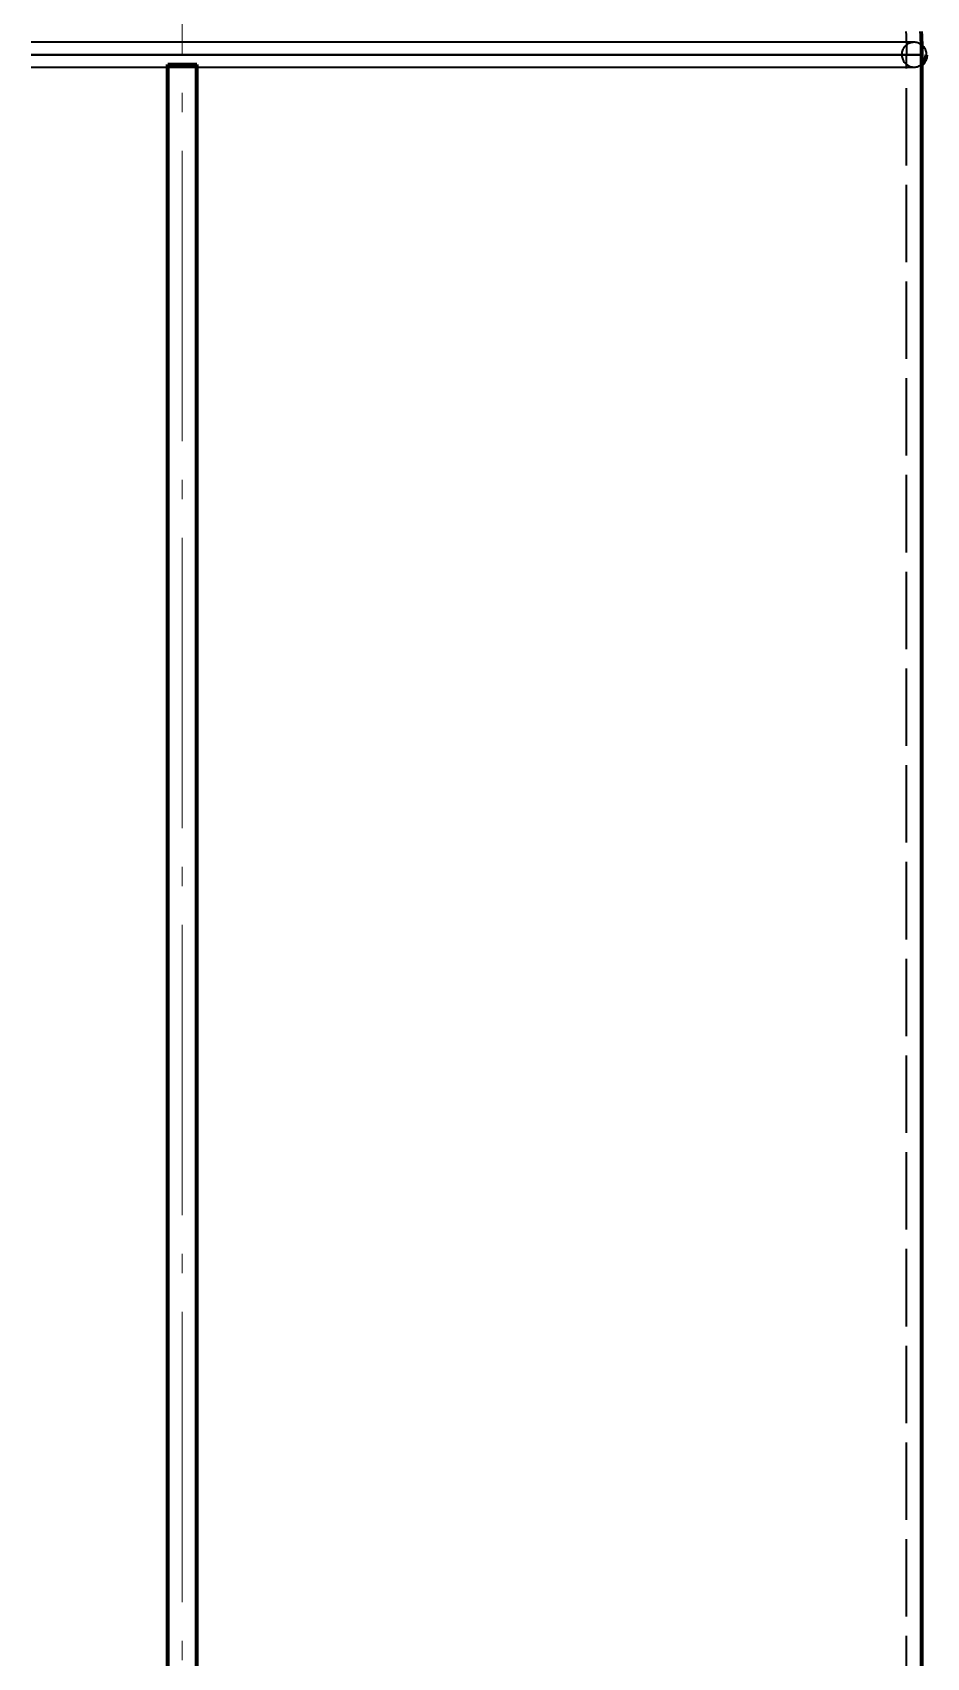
# Model space of a CAD drawing. Header units: millimetres. Extents: x 0 to 594, y 0 to 420.
# Drawn here: x 109.4 to 155.6, y 225.5 to 309.5 of the extents above; entities that cross this region are included whole.
import ezdxf

# ---------------------------------------------------------------- set-up
doc = ezdxf.new("R2010")
doc.units = ezdxf.units.MM
doc.linetypes.add('IRAM-E-TRAZOS', pattern=[5, 4, -1])
doc.linetypes.add('IRAM-F-TRAZO-PUNTO', pattern=[20, 15, -2, 1, -2])
for name, color, linetype, lineweight in [('01-VISIBLE', 7, 'CONTINUOUS', 70), ('02-OCULTA', 4, 'IRAM-E-TRAZOS', 35), ('03-EJE', 1, 'IRAM-F-TRAZO-PUNTO', 18)]:
    doc.layers.add(name, color=color, linetype=linetype, lineweight=lineweight)

msp = doc.modelspace()

# ---------------------------------------------------------------- linework, layer by layer
at = {"layer": '01-VISIBLE'}
for p, q in [((155.375, 147.625), (155.375, 308.348)), ((116.375, 307.848), (117.875, 307.848)), ((116.375, 148.125), (116.375, 307.848)), ((117.875, 148.125), (117.875, 307.848))]:
    msp.add_line(p, q, dxfattribs=at)
msp.add_lwpolyline([(155.375, 308.348), (155.374, 308.548), (155.371, 308.748), (155.366, 308.948), (155.359, 309.148), (155.349, 309.347), (155.338, 309.547)], dxfattribs=at)
msp.add_arc((154.975, 308.348), 0.64, -51.31781, 0, dxfattribs=at)
at = {"layer": '02-OCULTA'}
for p, q in [((154.575, 147.625), (154.575, 308.348)), ((116.375, 159.669), (116.375, 307.708)), ((117.875, 159.669), (117.875, 307.708))]:
    msp.add_line(p, q, dxfattribs=at)
for points in [[(154.553, 309.552), (154.561, 309.352), (154.567, 309.151), (154.571, 308.95), (154.573, 308.749), (154.575, 308.548), (154.575, 308.348)], [(154.975, 308.988), (154.775, 308.988), (154.575, 308.988), (154.374, 308.988), (154.174, 308.988), (153.974, 308.988), (153.774, 308.988), (153.573, 308.988), (153.373, 308.988), (153.173, 308.988), (152.972, 308.988), (152.772, 308.988), (152.572, 308.988), (152.372, 308.988), (152.171, 308.988), (151.971, 308.988), (151.771, 308.988), (151.571, 308.988), (151.37, 308.988), (151.17, 308.988), (150.97, 308.988), (150.769, 308.988), (150.569, 308.988), (150.369, 308.988), (150.169, 308.988), (149.968, 308.988), (149.768, 308.988), (149.568, 308.988), (149.368, 308.988), (149.167, 308.988), (148.967, 308.988), (148.767, 308.988), (148.567, 308.988), (148.366, 308.988), (148.166, 308.988), (147.966, 308.988), (147.765, 308.988), (147.565, 308.988), (147.365, 308.988), (147.165, 308.988), (146.964, 308.988), (146.764, 308.988), (146.564, 308.988), (146.364, 308.988), (146.163, 308.988), (145.963, 308.988), (145.763, 308.988), (145.563, 308.988), (145.362, 308.988), (145.162, 308.988), (144.962, 308.988), (144.762, 308.988), (144.561, 308.988), (144.361, 308.988), (144.161, 308.988), (143.96, 308.988), (143.76, 308.988), (143.56, 308.988), (143.36, 308.988), (143.159, 308.988), (142.959, 308.988), (142.759, 308.988), (142.559, 308.988), (142.358, 308.988), (142.158, 308.988), (141.958, 308.988), (141.758, 308.988), (141.557, 308.988), (141.357, 308.988), (141.157, 308.988), (140.956, 308.988), (140.756, 308.988), (140.556, 308.988), (140.356, 308.988), (140.155, 308.988), (139.955, 308.988), (139.755, 308.988), (139.555, 308.988), (139.354, 308.988), (139.154, 308.988), (138.954, 308.988), (138.754, 308.988), (138.553, 308.988), (138.353, 308.988), (138.153, 308.988), (137.953, 308.988), (137.752, 308.988), (137.552, 308.988), (137.352, 308.988), (137.151, 308.988), (136.951, 308.988), (136.751, 308.988), (136.551, 308.988), (136.35, 308.988), (136.15, 308.988), (135.95, 308.988), (135.75, 308.988), (135.549, 308.988), (135.349, 308.988), (135.149, 308.988), (134.949, 308.988), (134.748, 308.988), (134.548, 308.988), (134.348, 308.988), (134.147, 308.988), (133.947, 308.988), (133.747, 308.988), (133.547, 308.988), (133.346, 308.988), (133.146, 308.988), (132.946, 308.988), (132.746, 308.988), (132.545, 308.988), (132.345, 308.988), (132.145, 308.988), (131.945, 308.988), (131.744, 308.988), (131.544, 308.988), (131.344, 308.988), (131.144, 308.988), (130.943, 308.988), (130.743, 308.988), (130.543, 308.988), (130.342, 308.988), (130.142, 308.988), (129.942, 308.988), (129.742, 308.988), (129.541, 308.988), (129.341, 308.988), (129.141, 308.988), (128.941, 308.988), (128.74, 308.988), (128.54, 308.988), (128.34, 308.988), (128.14, 308.988), (127.939, 308.988), (127.739, 308.988), (127.539, 308.988), (127.338, 308.988), (127.138, 308.988), (126.938, 308.988), (126.738, 308.988), (126.537, 308.988), (126.337, 308.988), (126.137, 308.988), (125.937, 308.988), (125.736, 308.988), (125.536, 308.988), (125.336, 308.988), (125.136, 308.988), (124.935, 308.988), (124.735, 308.988), (124.535, 308.988), (124.335, 308.988), (124.134, 308.988), (123.934, 308.988), (123.734, 308.988), (123.533, 308.988), (123.333, 308.988), (123.133, 308.988), (122.933, 308.988), (122.732, 308.988), (122.532, 308.988), (122.332, 308.988), (122.132, 308.988), (121.931, 308.988), (121.731, 308.988), (121.531, 308.988), (121.331, 308.988), (121.13, 308.988), (120.93, 308.988), (120.73, 308.988), (120.529, 308.988), (120.329, 308.988), (120.129, 308.988), (119.929, 308.988), (119.728, 308.988), (119.528, 308.988), (119.328, 308.988), (119.128, 308.988), (118.927, 308.988), (118.727, 308.988), (118.527, 308.988), (118.327, 308.988), (118.126, 308.988), (117.926, 308.988), (117.726, 308.988), (117.526, 308.988), (117.325, 308.988), (117.125, 308.988), (116.925, 308.988), (116.724, 308.988), (116.524, 308.988), (116.324, 308.988), (116.124, 308.988), (115.923, 308.988), (115.723, 308.988), (115.523, 308.988), (115.323, 308.988), (115.122, 308.988), (114.922, 308.988), (114.722, 308.988), (114.522, 308.988), (114.321, 308.988), (114.121, 308.988), (113.921, 308.988), (113.721, 308.988), (113.52, 308.988), (113.32, 308.988), (113.12, 308.988), (112.919, 308.988), (112.719, 308.988), (112.519, 308.988), (112.319, 308.988), (112.118, 308.988), (111.918, 308.988), (111.718, 308.988), (111.518, 308.988), (111.317, 308.988), (111.117, 308.988), (110.917, 308.988), (110.717, 308.988), (110.516, 308.988), (110.316, 308.988), (110.116, 308.988), (109.915, 308.988), (109.715, 308.988), (109.515, 308.988), (109.315, 308.988)], [(154.975, 308.988), (154.775, 308.988), (154.575, 308.988), (154.374, 308.988), (154.174, 308.988), (153.974, 308.988), (153.774, 308.988), (153.573, 308.988), (153.373, 308.988), (153.173, 308.988), (152.972, 308.988), (152.772, 308.988), (152.572, 308.988), (152.372, 308.988), (152.171, 308.988), (151.971, 308.988), (151.771, 308.988), (151.571, 308.988), (151.37, 308.988), (151.17, 308.988), (150.97, 308.988), (150.769, 308.988), (150.569, 308.988), (150.369, 308.988), (150.169, 308.988), (149.968, 308.988), (149.768, 308.988), (149.568, 308.988), (149.368, 308.988), (149.167, 308.988), (148.967, 308.988), (148.767, 308.988), (148.567, 308.988), (148.366, 308.988), (148.166, 308.988), (147.966, 308.988), (147.765, 308.988), (147.565, 308.988), (147.365, 308.988), (147.165, 308.988), (146.964, 308.988), (146.764, 308.988), (146.564, 308.988), (146.364, 308.988), (146.163, 308.988), (145.963, 308.988), (145.763, 308.988), (145.563, 308.988), (145.362, 308.988), (145.162, 308.988), (144.962, 308.988), (144.762, 308.988), (144.561, 308.988), (144.361, 308.988), (144.161, 308.988), (143.96, 308.988), (143.76, 308.988), (143.56, 308.988), (143.36, 308.988), (143.159, 308.988), (142.959, 308.988), (142.759, 308.988), (142.559, 308.988), (142.358, 308.988), (142.158, 308.988), (141.958, 308.988), (141.758, 308.988), (141.557, 308.988), (141.357, 308.988), (141.157, 308.988), (140.956, 308.988), (140.756, 308.988), (140.556, 308.988), (140.356, 308.988), (140.155, 308.988), (139.955, 308.988), (139.755, 308.988), (139.555, 308.988), (139.354, 308.988), (139.154, 308.988), (138.954, 308.988), (138.754, 308.988), (138.553, 308.988), (138.353, 308.988), (138.153, 308.988), (137.953, 308.988), (137.752, 308.988), (137.552, 308.988), (137.352, 308.988), (137.151, 308.988), (136.951, 308.988), (136.751, 308.988), (136.551, 308.988), (136.35, 308.988), (136.15, 308.988), (135.95, 308.988), (135.75, 308.988), (135.549, 308.988), (135.349, 308.988), (135.149, 308.988), (134.949, 308.988), (134.748, 308.988), (134.548, 308.988), (134.348, 308.988), (134.147, 308.988), (133.947, 308.988), (133.747, 308.988), (133.547, 308.988), (133.346, 308.988), (133.146, 308.988), (132.946, 308.988), (132.746, 308.988), (132.545, 308.988), (132.345, 308.988), (132.145, 308.988), (131.945, 308.988), (131.744, 308.988), (131.544, 308.988), (131.344, 308.988), (131.144, 308.988), (130.943, 308.988), (130.743, 308.988), (130.543, 308.988), (130.342, 308.988), (130.142, 308.988), (129.942, 308.988), (129.742, 308.988), (129.541, 308.988), (129.341, 308.988), (129.141, 308.988), (128.941, 308.988), (128.74, 308.988), (128.54, 308.988), (128.34, 308.988), (128.14, 308.988), (127.939, 308.988), (127.739, 308.988), (127.539, 308.988), (127.338, 308.988), (127.138, 308.988), (126.938, 308.988), (126.738, 308.988), (126.537, 308.988), (126.337, 308.988), (126.137, 308.988), (125.937, 308.988), (125.736, 308.988), (125.536, 308.988), (125.336, 308.988), (125.136, 308.988), (124.935, 308.988), (124.735, 308.988), (124.535, 308.988), (124.335, 308.988), (124.134, 308.988), (123.934, 308.988), (123.734, 308.988), (123.533, 308.988), (123.333, 308.988), (123.133, 308.988), (122.933, 308.988), (122.732, 308.988), (122.532, 308.988), (122.332, 308.988), (122.132, 308.988), (121.931, 308.988), (121.731, 308.988), (121.531, 308.988), (121.331, 308.988), (121.13, 308.988), (120.93, 308.988), (120.73, 308.988), (120.529, 308.988), (120.329, 308.988), (120.129, 308.988), (119.929, 308.988), (119.728, 308.988), (119.528, 308.988), (119.328, 308.988), (119.128, 308.988), (118.927, 308.988), (118.727, 308.988), (118.527, 308.988), (118.327, 308.988), (118.126, 308.988), (117.926, 308.988), (117.726, 308.988), (117.526, 308.988), (117.325, 308.988), (117.125, 308.988), (116.925, 308.988), (116.724, 308.988), (116.524, 308.988), (116.324, 308.988), (116.124, 308.988), (115.923, 308.988), (115.723, 308.988), (115.523, 308.988), (115.323, 308.988), (115.122, 308.988), (114.922, 308.988), (114.722, 308.988), (114.522, 308.988), (114.321, 308.988), (114.121, 308.988), (113.921, 308.988), (113.721, 308.988), (113.52, 308.988), (113.32, 308.988), (113.12, 308.988), (112.919, 308.988), (112.719, 308.988), (112.519, 308.988), (112.319, 308.988), (112.118, 308.988), (111.918, 308.988), (111.718, 308.988), (111.518, 308.988), (111.317, 308.988), (111.117, 308.988), (110.917, 308.988), (110.717, 308.988), (110.516, 308.988), (110.316, 308.988), (110.116, 308.988), (109.915, 308.988), (109.715, 308.988), (109.515, 308.988), (109.315, 308.988)], [(155.375, 308.348), (155.175, 308.348), (154.974, 308.348), (154.774, 308.348), (154.574, 308.348), (154.374, 308.348), (154.173, 308.348), (153.973, 308.348), (153.773, 308.348), (153.573, 308.348), (153.372, 308.348), (153.172, 308.348), (152.972, 308.348), (152.772, 308.348), (152.571, 308.348), (152.371, 308.348), (152.171, 308.348), (151.971, 308.348), (151.77, 308.348), (151.57, 308.348), (151.37, 308.348), (151.17, 308.348), (150.969, 308.348), (150.769, 308.348), (150.569, 308.348), (150.368, 308.348), (150.168, 308.348), (149.968, 308.348), (149.768, 308.348), (149.567, 308.348), (149.367, 308.348), (149.167, 308.348), (148.967, 308.348), (148.766, 308.348), (148.566, 308.348), (148.366, 308.348), (148.166, 308.348), (147.965, 308.348), (147.765, 308.348), (147.565, 308.348), (147.365, 308.348), (147.164, 308.348), (146.964, 308.348), (146.764, 308.348), (146.563, 308.348), (146.363, 308.348), (146.163, 308.348), (145.963, 308.348), (145.762, 308.348), (145.562, 308.348), (145.362, 308.348), (145.162, 308.348), (144.961, 308.348), (144.761, 308.348), (144.561, 308.348), (144.361, 308.348), (144.16, 308.348), (143.96, 308.348), (143.76, 308.348), (143.56, 308.348), (143.359, 308.348), (143.159, 308.348), (142.959, 308.348), (142.759, 308.348), (142.558, 308.348), (142.358, 308.348), (142.158, 308.348), (141.957, 308.348), (141.757, 308.348), (141.557, 308.348), (141.357, 308.348), (141.156, 308.348), (140.956, 308.348), (140.756, 308.348), (140.556, 308.348), (140.355, 308.348), (140.155, 308.348), (139.955, 308.348), (139.755, 308.348), (139.554, 308.348), (139.354, 308.348), (139.154, 308.348), (138.954, 308.348), (138.753, 308.348), (138.553, 308.348), (138.353, 308.348), (138.152, 308.348), (137.952, 308.348), (137.752, 308.348), (137.552, 308.348), (137.351, 308.348), (137.151, 308.348), (136.951, 308.348), (136.751, 308.348), (136.55, 308.348), (136.35, 308.348), (136.15, 308.348), (135.95, 308.348), (135.749, 308.348), (135.549, 308.348), (135.349, 308.348), (135.149, 308.348), (134.948, 308.348), (134.748, 308.348), (134.548, 308.348), (134.348, 308.348), (134.147, 308.348), (133.947, 308.348), (133.747, 308.348), (133.546, 308.348), (133.346, 308.348), (133.146, 308.348), (132.946, 308.348), (132.745, 308.348), (132.545, 308.348), (132.345, 308.348), (132.145, 308.348), (131.944, 308.348), (131.744, 308.348), (131.544, 308.348), (131.344, 308.348), (131.143, 308.348), (130.943, 308.348), (130.743, 308.348), (130.543, 308.348), (130.342, 308.348), (130.142, 308.348), (129.942, 308.348), (129.741, 308.348), (129.541, 308.348), (129.341, 308.348), (129.141, 308.348), (128.94, 308.348), (128.74, 308.348), (128.54, 308.348), (128.34, 308.348), (128.139, 308.348), (127.939, 308.348), (127.739, 308.348), (127.539, 308.348), (127.338, 308.348), (127.138, 308.348), (126.938, 308.348), (126.738, 308.348), (126.537, 308.348), (126.337, 308.348), (126.137, 308.348), (125.937, 308.348), (125.736, 308.348), (125.536, 308.348), (125.336, 308.348), (125.135, 308.348), (124.935, 308.348), (124.735, 308.348), (124.535, 308.348), (124.334, 308.348), (124.134, 308.348), (123.934, 308.348), (123.734, 308.348), (123.533, 308.348), (123.333, 308.348), (123.133, 308.348), (122.933, 308.348), (122.732, 308.348), (122.532, 308.348), (122.332, 308.348), (122.132, 308.348), (121.931, 308.348), (121.731, 308.348), (121.531, 308.348), (121.33, 308.348), (121.13, 308.348), (120.93, 308.348), (120.73, 308.348), (120.529, 308.348), (120.329, 308.348), (120.129, 308.348), (119.929, 308.348), (119.728, 308.348), (119.528, 308.348), (119.328, 308.348), (119.128, 308.348), (118.927, 308.348), (118.727, 308.348), (118.527, 308.348), (118.327, 308.348), (118.126, 308.348), (117.926, 308.348), (117.726, 308.348), (117.526, 308.348), (117.325, 308.348), (117.125, 308.348), (116.925, 308.348), (116.724, 308.348), (116.524, 308.348), (116.324, 308.348), (116.124, 308.348), (115.923, 308.348), (115.723, 308.348), (115.523, 308.348), (115.323, 308.348), (115.122, 308.348), (114.922, 308.348), (114.722, 308.348), (114.522, 308.348), (114.321, 308.348), (114.121, 308.348), (113.921, 308.348), (113.721, 308.348), (113.52, 308.348), (113.32, 308.348), (113.12, 308.348), (112.92, 308.348), (112.719, 308.348), (112.519, 308.348), (112.319, 308.348), (112.118, 308.348), (111.918, 308.348), (111.718, 308.348), (111.518, 308.348), (111.317, 308.348), (111.117, 308.348), (110.917, 308.348), (110.717, 308.348), (110.516, 308.348), (110.316, 308.348), (110.116, 308.348), (109.916, 308.348), (109.715, 308.348), (109.515, 308.348), (109.315, 308.348)], [(109.315, 308.348), (109.515, 308.348), (109.715, 308.348), (109.916, 308.348), (110.116, 308.348), (110.316, 308.348), (110.516, 308.348), (110.717, 308.348), (110.917, 308.348), (111.117, 308.348), (111.317, 308.348), (111.518, 308.348), (111.718, 308.348), (111.918, 308.348), (112.118, 308.348), (112.319, 308.348), (112.519, 308.348), (112.719, 308.348), (112.92, 308.348), (113.12, 308.348), (113.32, 308.348), (113.52, 308.348), (113.721, 308.348), (113.921, 308.348), (114.121, 308.348), (114.321, 308.348), (114.522, 308.348), (114.722, 308.348), (114.922, 308.348), (115.122, 308.348), (115.323, 308.348), (115.523, 308.348), (115.723, 308.348), (115.923, 308.348), (116.124, 308.348), (116.324, 308.348), (116.524, 308.348), (116.724, 308.348), (116.925, 308.348), (117.125, 308.348), (117.325, 308.348), (117.526, 308.348), (117.726, 308.348), (117.926, 308.348), (118.126, 308.348), (118.327, 308.348), (118.527, 308.348), (118.727, 308.348), (118.927, 308.348), (119.128, 308.348), (119.328, 308.348), (119.528, 308.348), (119.728, 308.348), (119.929, 308.348), (120.129, 308.348), (120.329, 308.348), (120.529, 308.348), (120.73, 308.348), (120.93, 308.348), (121.13, 308.348), (121.33, 308.348), (121.531, 308.348), (121.731, 308.348), (121.931, 308.348), (122.132, 308.348), (122.332, 308.348), (122.532, 308.348), (122.732, 308.348), (122.933, 308.348), (123.133, 308.348), (123.333, 308.348), (123.533, 308.348), (123.734, 308.348), (123.934, 308.348), (124.134, 308.348), (124.334, 308.348), (124.535, 308.348), (124.735, 308.348), (124.935, 308.348), (125.135, 308.348), (125.336, 308.348), (125.536, 308.348), (125.736, 308.348), (125.937, 308.348), (126.137, 308.348), (126.337, 308.348), (126.537, 308.348), (126.738, 308.348), (126.938, 308.348), (127.138, 308.348), (127.338, 308.348), (127.539, 308.348), (127.739, 308.348), (127.939, 308.348), (128.139, 308.348), (128.34, 308.348), (128.54, 308.348), (128.74, 308.348), (128.94, 308.348), (129.141, 308.348), (129.341, 308.348), (129.541, 308.348), (129.741, 308.348), (129.942, 308.348), (130.142, 308.348), (130.342, 308.348), (130.543, 308.348), (130.743, 308.348), (130.943, 308.348), (131.143, 308.348), (131.344, 308.348), (131.544, 308.348), (131.744, 308.348), (131.944, 308.348), (132.145, 308.348), (132.345, 308.348), (132.545, 308.348), (132.745, 308.348), (132.946, 308.348), (133.146, 308.348), (133.346, 308.348), (133.546, 308.348), (133.747, 308.348), (133.947, 308.348), (134.147, 308.348), (134.348, 308.348), (134.548, 308.348), (134.748, 308.348), (134.948, 308.348), (135.149, 308.348), (135.349, 308.348), (135.549, 308.348), (135.749, 308.348), (135.95, 308.348), (136.15, 308.348), (136.35, 308.348), (136.55, 308.348), (136.751, 308.348), (136.951, 308.348), (137.151, 308.348), (137.351, 308.348), (137.552, 308.348), (137.752, 308.348), (137.952, 308.348), (138.152, 308.348), (138.353, 308.348), (138.553, 308.348), (138.753, 308.348), (138.954, 308.348), (139.154, 308.348), (139.354, 308.348), (139.554, 308.348), (139.755, 308.348), (139.955, 308.348), (140.155, 308.348), (140.355, 308.348), (140.556, 308.348), (140.756, 308.348), (140.956, 308.348), (141.156, 308.348), (141.357, 308.348), (141.557, 308.348), (141.757, 308.348), (141.957, 308.348), (142.158, 308.348), (142.358, 308.348), (142.558, 308.348), (142.759, 308.348), (142.959, 308.348), (143.159, 308.348), (143.359, 308.348), (143.56, 308.348), (143.76, 308.348), (143.96, 308.348), (144.16, 308.348), (144.361, 308.348), (144.561, 308.348), (144.761, 308.348), (144.961, 308.348), (145.162, 308.348), (145.362, 308.348), (145.562, 308.348), (145.762, 308.348), (145.963, 308.348), (146.163, 308.348), (146.363, 308.348), (146.563, 308.348), (146.764, 308.348), (146.964, 308.348), (147.164, 308.348), (147.365, 308.348), (147.565, 308.348), (147.765, 308.348), (147.965, 308.348), (148.166, 308.348), (148.366, 308.348), (148.566, 308.348), (148.766, 308.348), (148.967, 308.348), (149.167, 308.348), (149.367, 308.348), (149.567, 308.348), (149.768, 308.348), (149.968, 308.348), (150.168, 308.348), (150.368, 308.348), (150.569, 308.348), (150.769, 308.348), (150.969, 308.348), (151.17, 308.348), (151.37, 308.348), (151.57, 308.348), (151.77, 308.348), (151.971, 308.348), (152.171, 308.348), (152.371, 308.348), (152.571, 308.348), (152.772, 308.348), (152.972, 308.348), (153.172, 308.348), (153.372, 308.348), (153.573, 308.348), (153.773, 308.348), (153.973, 308.348), (154.173, 308.348), (154.374, 308.348), (154.574, 308.348), (154.774, 308.348), (154.974, 308.348), (155.175, 308.348), (155.375, 308.348)], [(154.575, 308.348), (154.375, 308.348), (154.174, 308.348), (153.974, 308.348), (153.774, 308.348), (153.574, 308.348), (153.373, 308.348), (153.173, 308.348), (152.973, 308.348), (152.773, 308.348), (152.572, 308.348), (152.372, 308.348), (152.172, 308.348), (151.972, 308.348), (151.771, 308.348), (151.571, 308.348), (151.371, 308.348), (151.17, 308.348), (150.97, 308.348), (150.77, 308.348), (150.57, 308.348), (150.369, 308.348), (150.169, 308.348), (149.969, 308.348), (149.769, 308.348), (149.568, 308.348), (149.368, 308.348), (149.168, 308.348), (148.968, 308.348), (148.767, 308.348), (148.567, 308.348), (148.367, 308.348), (148.166, 308.348), (147.966, 308.348), (147.766, 308.348), (147.566, 308.348), (147.365, 308.348), (147.165, 308.348), (146.965, 308.348), (146.765, 308.348), (146.564, 308.348), (146.364, 308.348), (146.164, 308.348), (145.964, 308.348), (145.763, 308.348), (145.563, 308.348), (145.363, 308.348), (145.162, 308.348), (144.962, 308.348), (144.762, 308.348), (144.562, 308.348), (144.361, 308.348), (144.161, 308.348), (143.961, 308.348), (143.761, 308.348), (143.56, 308.348), (143.36, 308.348), (143.16, 308.348), (142.959, 308.348), (142.759, 308.348), (142.559, 308.348), (142.359, 308.348), (142.158, 308.348), (141.958, 308.348), (141.758, 308.348), (141.558, 308.348), (141.357, 308.348), (141.157, 308.348), (140.957, 308.348), (140.757, 308.348), (140.556, 308.348), (140.356, 308.348), (140.156, 308.348), (139.955, 308.348), (139.755, 308.348), (139.555, 308.348), (139.355, 308.348), (139.154, 308.348), (138.954, 308.348), (138.754, 308.348), (138.554, 308.348), (138.353, 308.348), (138.153, 308.348), (137.953, 308.348), (137.753, 308.348), (137.552, 308.348), (137.352, 308.348), (137.152, 308.348), (136.951, 308.348), (136.751, 308.348), (136.551, 308.348), (136.351, 308.348), (136.15, 308.348), (135.95, 308.348), (135.75, 308.348), (135.55, 308.348), (135.349, 308.348), (135.149, 308.348), (134.949, 308.348), (134.749, 308.348), (134.548, 308.348), (134.348, 308.348), (134.148, 308.348), (133.947, 308.348), (133.747, 308.348), (133.547, 308.348), (133.347, 308.348), (133.146, 308.348), (132.946, 308.348), (132.746, 308.348), (132.546, 308.348), (132.345, 308.348), (132.145, 308.348), (131.945, 308.348), (131.745, 308.348), (131.544, 308.348), (131.344, 308.348), (131.144, 308.348), (130.943, 308.348), (130.743, 308.348), (130.543, 308.348), (130.343, 308.348), (130.142, 308.348), (129.942, 308.348), (129.742, 308.348), (129.542, 308.348), (129.341, 308.348), (129.141, 308.348), (128.941, 308.348), (128.741, 308.348), (128.54, 308.348), (128.34, 308.348), (128.14, 308.348), (127.939, 308.348), (127.739, 308.348), (127.539, 308.348), (127.339, 308.348), (127.138, 308.348), (126.938, 308.348), (126.738, 308.348), (126.538, 308.348), (126.337, 308.348), (126.137, 308.348), (125.937, 308.348), (125.736, 308.348), (125.536, 308.348), (125.336, 308.348), (125.136, 308.348), (124.935, 308.348), (124.735, 308.348), (124.535, 308.348), (124.335, 308.348), (124.134, 308.348), (123.934, 308.348), (123.734, 308.348), (123.534, 308.348), (123.333, 308.348), (123.133, 308.348), (122.933, 308.348), (122.732, 308.348), (122.532, 308.348), (122.332, 308.348), (122.132, 308.348), (121.931, 308.348), (121.731, 308.348), (121.531, 308.348), (121.331, 308.348), (121.13, 308.348), (120.93, 308.348), (120.73, 308.348), (120.53, 308.348), (120.329, 308.348), (120.129, 308.348), (119.929, 308.348), (119.728, 308.348), (119.528, 308.348), (119.328, 308.348), (119.128, 308.348), (118.927, 308.348), (118.727, 308.348), (118.527, 308.348), (118.327, 308.348), (118.126, 308.348), (117.926, 308.348), (117.726, 308.348), (117.526, 308.348), (117.325, 308.348), (117.125, 308.348), (116.925, 308.348), (116.724, 308.348), (116.524, 308.348), (116.324, 308.348), (116.124, 308.348), (115.923, 308.348), (115.723, 308.348), (115.523, 308.348), (115.323, 308.348), (115.122, 308.348), (114.922, 308.348), (114.722, 308.348), (114.522, 308.348), (114.321, 308.348), (114.121, 308.348), (113.921, 308.348), (113.72, 308.348), (113.52, 308.348), (113.32, 308.348), (113.12, 308.348), (112.919, 308.348), (112.719, 308.348), (112.519, 308.348), (112.319, 308.348), (112.118, 308.348), (111.918, 308.348), (111.718, 308.348), (111.518, 308.348), (111.317, 308.348), (111.117, 308.348), (110.917, 308.348), (110.716, 308.348), (110.516, 308.348), (110.316, 308.348), (110.116, 308.348), (109.915, 308.348), (109.715, 308.348), (109.515, 308.348), (109.315, 308.348)], [(109.315, 308.348), (109.515, 308.348), (109.715, 308.348), (109.915, 308.348), (110.116, 308.348), (110.316, 308.348), (110.516, 308.348), (110.716, 308.348), (110.917, 308.348), (111.117, 308.348), (111.317, 308.348), (111.518, 308.348), (111.718, 308.348), (111.918, 308.348), (112.118, 308.348), (112.319, 308.348), (112.519, 308.348), (112.719, 308.348), (112.919, 308.348), (113.12, 308.348), (113.32, 308.348), (113.52, 308.348), (113.72, 308.348), (113.921, 308.348), (114.121, 308.348), (114.321, 308.348), (114.522, 308.348), (114.722, 308.348), (114.922, 308.348), (115.122, 308.348), (115.323, 308.348), (115.523, 308.348), (115.723, 308.348), (115.923, 308.348), (116.124, 308.348), (116.324, 308.348), (116.524, 308.348), (116.724, 308.348), (116.925, 308.348), (117.125, 308.348), (117.325, 308.348), (117.526, 308.348), (117.726, 308.348), (117.926, 308.348), (118.126, 308.348), (118.327, 308.348), (118.527, 308.348), (118.727, 308.348), (118.927, 308.348), (119.128, 308.348), (119.328, 308.348), (119.528, 308.348), (119.728, 308.348), (119.929, 308.348), (120.129, 308.348), (120.329, 308.348), (120.53, 308.348), (120.73, 308.348), (120.93, 308.348), (121.13, 308.348), (121.331, 308.348), (121.531, 308.348), (121.731, 308.348), (121.931, 308.348), (122.132, 308.348), (122.332, 308.348), (122.532, 308.348), (122.732, 308.348), (122.933, 308.348), (123.133, 308.348), (123.333, 308.348), (123.534, 308.348), (123.734, 308.348), (123.934, 308.348), (124.134, 308.348), (124.335, 308.348), (124.535, 308.348), (124.735, 308.348), (124.935, 308.348), (125.136, 308.348), (125.336, 308.348), (125.536, 308.348), (125.736, 308.348), (125.937, 308.348), (126.137, 308.348), (126.337, 308.348), (126.538, 308.348), (126.738, 308.348), (126.938, 308.348), (127.138, 308.348), (127.339, 308.348), (127.539, 308.348), (127.739, 308.348), (127.939, 308.348), (128.14, 308.348), (128.34, 308.348), (128.54, 308.348), (128.741, 308.348), (128.941, 308.348), (129.141, 308.348), (129.341, 308.348), (129.542, 308.348), (129.742, 308.348), (129.942, 308.348), (130.142, 308.348), (130.343, 308.348), (130.543, 308.348), (130.743, 308.348), (130.943, 308.348), (131.144, 308.348), (131.344, 308.348), (131.544, 308.348), (131.745, 308.348), (131.945, 308.348), (132.145, 308.348), (132.345, 308.348), (132.546, 308.348), (132.746, 308.348), (132.946, 308.348), (133.146, 308.348), (133.347, 308.348), (133.547, 308.348), (133.747, 308.348), (133.947, 308.348), (134.148, 308.348), (134.348, 308.348), (134.548, 308.348), (134.749, 308.348), (134.949, 308.348), (135.149, 308.348), (135.349, 308.348), (135.55, 308.348), (135.75, 308.348), (135.95, 308.348), (136.15, 308.348), (136.351, 308.348), (136.551, 308.348), (136.751, 308.348), (136.951, 308.348), (137.152, 308.348), (137.352, 308.348), (137.552, 308.348), (137.753, 308.348), (137.953, 308.348), (138.153, 308.348), (138.353, 308.348), (138.554, 308.348), (138.754, 308.348), (138.954, 308.348), (139.154, 308.348), (139.355, 308.348), (139.555, 308.348), (139.755, 308.348), (139.955, 308.348), (140.156, 308.348), (140.356, 308.348), (140.556, 308.348), (140.757, 308.348), (140.957, 308.348), (141.157, 308.348), (141.357, 308.348), (141.558, 308.348), (141.758, 308.348), (141.958, 308.348), (142.158, 308.348), (142.359, 308.348), (142.559, 308.348), (142.759, 308.348), (142.959, 308.348), (143.16, 308.348), (143.36, 308.348), (143.56, 308.348), (143.761, 308.348), (143.961, 308.348), (144.161, 308.348), (144.361, 308.348), (144.562, 308.348), (144.762, 308.348), (144.962, 308.348), (145.162, 308.348), (145.363, 308.348), (145.563, 308.348), (145.763, 308.348), (145.964, 308.348), (146.164, 308.348), (146.364, 308.348), (146.564, 308.348), (146.765, 308.348), (146.965, 308.348), (147.165, 308.348), (147.365, 308.348), (147.566, 308.348), (147.766, 308.348), (147.966, 308.348), (148.166, 308.348), (148.367, 308.348), (148.567, 308.348), (148.767, 308.348), (148.968, 308.348), (149.168, 308.348), (149.368, 308.348), (149.568, 308.348), (149.769, 308.348), (149.969, 308.348), (150.169, 308.348), (150.369, 308.348), (150.57, 308.348), (150.77, 308.348), (150.97, 308.348), (151.17, 308.348), (151.371, 308.348), (151.571, 308.348), (151.771, 308.348), (151.972, 308.348), (152.172, 308.348), (152.372, 308.348), (152.572, 308.348), (152.773, 308.348), (152.973, 308.348), (153.173, 308.348), (153.373, 308.348), (153.574, 308.348), (153.774, 308.348), (153.974, 308.348), (154.174, 308.348), (154.375, 308.348), (154.575, 308.348)], [(155.375, 308.348), (155.175, 308.348), (154.974, 308.348), (154.774, 308.348), (154.574, 308.348), (154.374, 308.348), (154.173, 308.348), (153.973, 308.348), (153.773, 308.348), (153.573, 308.348), (153.372, 308.348), (153.172, 308.348), (152.972, 308.348), (152.772, 308.348), (152.571, 308.348), (152.371, 308.348), (152.171, 308.348), (151.971, 308.348), (151.77, 308.348), (151.57, 308.348), (151.37, 308.348), (151.17, 308.348), (150.969, 308.348), (150.769, 308.348), (150.569, 308.348), (150.368, 308.348), (150.168, 308.348), (149.968, 308.348), (149.768, 308.348), (149.567, 308.348), (149.367, 308.348), (149.167, 308.348), (148.967, 308.348), (148.766, 308.348), (148.566, 308.348), (148.366, 308.348), (148.166, 308.348), (147.965, 308.348), (147.765, 308.348), (147.565, 308.348), (147.365, 308.348), (147.164, 308.348), (146.964, 308.348), (146.764, 308.348), (146.563, 308.348), (146.363, 308.348), (146.163, 308.348), (145.963, 308.348), (145.762, 308.348), (145.562, 308.348), (145.362, 308.348), (145.162, 308.348), (144.961, 308.348), (144.761, 308.348), (144.561, 308.348), (144.361, 308.348), (144.16, 308.348), (143.96, 308.348), (143.76, 308.348), (143.56, 308.348), (143.359, 308.348), (143.159, 308.348), (142.959, 308.348), (142.759, 308.348), (142.558, 308.348), (142.358, 308.348), (142.158, 308.348), (141.957, 308.348), (141.757, 308.348), (141.557, 308.348), (141.357, 308.348), (141.156, 308.348), (140.956, 308.348), (140.756, 308.348), (140.556, 308.348), (140.355, 308.348), (140.155, 308.348), (139.955, 308.348), (139.755, 308.348), (139.554, 308.348), (139.354, 308.348), (139.154, 308.348), (138.954, 308.348), (138.753, 308.348), (138.553, 308.348), (138.353, 308.348), (138.152, 308.348), (137.952, 308.348), (137.752, 308.348), (137.552, 308.348), (137.351, 308.348), (137.151, 308.348), (136.951, 308.348), (136.751, 308.348), (136.55, 308.348), (136.35, 308.348), (136.15, 308.348), (135.95, 308.348), (135.749, 308.348), (135.549, 308.348), (135.349, 308.348), (135.149, 308.348), (134.948, 308.348), (134.748, 308.348), (134.548, 308.348), (134.348, 308.348), (134.147, 308.348), (133.947, 308.348), (133.747, 308.348), (133.546, 308.348), (133.346, 308.348), (133.146, 308.348), (132.946, 308.348), (132.745, 308.348), (132.545, 308.348), (132.345, 308.348), (132.145, 308.348), (131.944, 308.348), (131.744, 308.348), (131.544, 308.348), (131.344, 308.348), (131.143, 308.348), (130.943, 308.348), (130.743, 308.348), (130.543, 308.348), (130.342, 308.348), (130.142, 308.348), (129.942, 308.348), (129.741, 308.348), (129.541, 308.348), (129.341, 308.348), (129.141, 308.348), (128.94, 308.348), (128.74, 308.348), (128.54, 308.348), (128.34, 308.348), (128.139, 308.348), (127.939, 308.348), (127.739, 308.348), (127.539, 308.348), (127.338, 308.348), (127.138, 308.348), (126.938, 308.348), (126.738, 308.348), (126.537, 308.348), (126.337, 308.348), (126.137, 308.348), (125.937, 308.348), (125.736, 308.348), (125.536, 308.348), (125.336, 308.348), (125.135, 308.348), (124.935, 308.348), (124.735, 308.348), (124.535, 308.348), (124.334, 308.348), (124.134, 308.348), (123.934, 308.348), (123.734, 308.348), (123.533, 308.348), (123.333, 308.348), (123.133, 308.348), (122.933, 308.348), (122.732, 308.348), (122.532, 308.348), (122.332, 308.348), (122.132, 308.348), (121.931, 308.348), (121.731, 308.348), (121.531, 308.348), (121.33, 308.348), (121.13, 308.348), (120.93, 308.348), (120.73, 308.348), (120.529, 308.348), (120.329, 308.348), (120.129, 308.348), (119.929, 308.348), (119.728, 308.348), (119.528, 308.348), (119.328, 308.348), (119.128, 308.348), (118.927, 308.348), (118.727, 308.348), (118.527, 308.348), (118.327, 308.348), (118.126, 308.348), (117.926, 308.348), (117.726, 308.348), (117.526, 308.348), (117.325, 308.348), (117.125, 308.348), (116.925, 308.348), (116.724, 308.348), (116.524, 308.348), (116.324, 308.348), (116.124, 308.348), (115.923, 308.348), (115.723, 308.348), (115.523, 308.348), (115.323, 308.348), (115.122, 308.348), (114.922, 308.348), (114.722, 308.348), (114.522, 308.348), (114.321, 308.348), (114.121, 308.348), (113.921, 308.348), (113.721, 308.348), (113.52, 308.348), (113.32, 308.348), (113.12, 308.348), (112.92, 308.348), (112.719, 308.348), (112.519, 308.348), (112.319, 308.348), (112.118, 308.348), (111.918, 308.348), (111.718, 308.348), (111.518, 308.348), (111.317, 308.348), (111.117, 308.348), (110.917, 308.348), (110.717, 308.348), (110.516, 308.348), (110.316, 308.348), (110.116, 308.348), (109.916, 308.348), (109.715, 308.348), (109.515, 308.348), (109.315, 308.348)], [(109.315, 308.348), (109.515, 308.348), (109.715, 308.348), (109.916, 308.348), (110.116, 308.348), (110.316, 308.348), (110.516, 308.348), (110.717, 308.348), (110.917, 308.348), (111.117, 308.348), (111.317, 308.348), (111.518, 308.348), (111.718, 308.348), (111.918, 308.348), (112.118, 308.348), (112.319, 308.348), (112.519, 308.348), (112.719, 308.348), (112.92, 308.348), (113.12, 308.348), (113.32, 308.348), (113.52, 308.348), (113.721, 308.348), (113.921, 308.348), (114.121, 308.348), (114.321, 308.348), (114.522, 308.348), (114.722, 308.348), (114.922, 308.348), (115.122, 308.348), (115.323, 308.348), (115.523, 308.348), (115.723, 308.348), (115.923, 308.348), (116.124, 308.348), (116.324, 308.348), (116.524, 308.348), (116.724, 308.348), (116.925, 308.348), (117.125, 308.348), (117.325, 308.348), (117.526, 308.348), (117.726, 308.348), (117.926, 308.348), (118.126, 308.348), (118.327, 308.348), (118.527, 308.348), (118.727, 308.348), (118.927, 308.348), (119.128, 308.348), (119.328, 308.348), (119.528, 308.348), (119.728, 308.348), (119.929, 308.348), (120.129, 308.348), (120.329, 308.348), (120.529, 308.348), (120.73, 308.348), (120.93, 308.348), (121.13, 308.348), (121.33, 308.348), (121.531, 308.348), (121.731, 308.348), (121.931, 308.348), (122.132, 308.348), (122.332, 308.348), (122.532, 308.348), (122.732, 308.348), (122.933, 308.348), (123.133, 308.348), (123.333, 308.348), (123.533, 308.348), (123.734, 308.348), (123.934, 308.348), (124.134, 308.348), (124.334, 308.348), (124.535, 308.348), (124.735, 308.348), (124.935, 308.348), (125.135, 308.348), (125.336, 308.348), (125.536, 308.348), (125.736, 308.348), (125.937, 308.348), (126.137, 308.348), (126.337, 308.348), (126.537, 308.348), (126.738, 308.348), (126.938, 308.348), (127.138, 308.348), (127.338, 308.348), (127.539, 308.348), (127.739, 308.348), (127.939, 308.348), (128.139, 308.348), (128.34, 308.348), (128.54, 308.348), (128.74, 308.348), (128.94, 308.348), (129.141, 308.348), (129.341, 308.348), (129.541, 308.348), (129.741, 308.348), (129.942, 308.348), (130.142, 308.348), (130.342, 308.348), (130.543, 308.348), (130.743, 308.348), (130.943, 308.348), (131.143, 308.348), (131.344, 308.348), (131.544, 308.348), (131.744, 308.348), (131.944, 308.348), (132.145, 308.348), (132.345, 308.348), (132.545, 308.348), (132.745, 308.348), (132.946, 308.348), (133.146, 308.348), (133.346, 308.348), (133.546, 308.348), (133.747, 308.348), (133.947, 308.348), (134.147, 308.348), (134.348, 308.348), (134.548, 308.348), (134.748, 308.348), (134.948, 308.348), (135.149, 308.348), (135.349, 308.348), (135.549, 308.348), (135.749, 308.348), (135.95, 308.348), (136.15, 308.348), (136.35, 308.348), (136.55, 308.348), (136.751, 308.348), (136.951, 308.348), (137.151, 308.348), (137.351, 308.348), (137.552, 308.348), (137.752, 308.348), (137.952, 308.348), (138.152, 308.348), (138.353, 308.348), (138.553, 308.348), (138.753, 308.348), (138.954, 308.348), (139.154, 308.348), (139.354, 308.348), (139.554, 308.348), (139.755, 308.348), (139.955, 308.348), (140.155, 308.348), (140.355, 308.348), (140.556, 308.348), (140.756, 308.348), (140.956, 308.348), (141.156, 308.348), (141.357, 308.348), (141.557, 308.348), (141.757, 308.348), (141.957, 308.348), (142.158, 308.348), (142.358, 308.348), (142.558, 308.348), (142.759, 308.348), (142.959, 308.348), (143.159, 308.348), (143.359, 308.348), (143.56, 308.348), (143.76, 308.348), (143.96, 308.348), (144.16, 308.348), (144.361, 308.348), (144.561, 308.348), (144.761, 308.348), (144.961, 308.348), (145.162, 308.348), (145.362, 308.348), (145.562, 308.348), (145.762, 308.348), (145.963, 308.348), (146.163, 308.348), (146.363, 308.348), (146.563, 308.348), (146.764, 308.348), (146.964, 308.348), (147.164, 308.348), (147.365, 308.348), (147.565, 308.348), (147.765, 308.348), (147.965, 308.348), (148.166, 308.348), (148.366, 308.348), (148.566, 308.348), (148.766, 308.348), (148.967, 308.348), (149.167, 308.348), (149.367, 308.348), (149.567, 308.348), (149.768, 308.348), (149.968, 308.348), (150.168, 308.348), (150.368, 308.348), (150.569, 308.348), (150.769, 308.348), (150.969, 308.348), (151.17, 308.348), (151.37, 308.348), (151.57, 308.348), (151.77, 308.348), (151.971, 308.348), (152.171, 308.348), (152.371, 308.348), (152.571, 308.348), (152.772, 308.348), (152.972, 308.348), (153.172, 308.348), (153.372, 308.348), (153.573, 308.348), (153.773, 308.348), (153.973, 308.348), (154.173, 308.348), (154.374, 308.348), (154.574, 308.348), (154.774, 308.348), (154.974, 308.348), (155.175, 308.348), (155.375, 308.348)], [(154.575, 308.348), (154.375, 308.348), (154.174, 308.348), (153.974, 308.348), (153.774, 308.348), (153.574, 308.348), (153.373, 308.348), (153.173, 308.348), (152.973, 308.348), (152.773, 308.348), (152.572, 308.348), (152.372, 308.348), (152.172, 308.348), (151.972, 308.348), (151.771, 308.348), (151.571, 308.348), (151.371, 308.348), (151.17, 308.348), (150.97, 308.348), (150.77, 308.348), (150.57, 308.348), (150.369, 308.348), (150.169, 308.348), (149.969, 308.348), (149.769, 308.348), (149.568, 308.348), (149.368, 308.348), (149.168, 308.348), (148.968, 308.348), (148.767, 308.348), (148.567, 308.348), (148.367, 308.348), (148.166, 308.348), (147.966, 308.348), (147.766, 308.348), (147.566, 308.348), (147.365, 308.348), (147.165, 308.348), (146.965, 308.348), (146.765, 308.348), (146.564, 308.348), (146.364, 308.348), (146.164, 308.348), (145.964, 308.348), (145.763, 308.348), (145.563, 308.348), (145.363, 308.348), (145.162, 308.348), (144.962, 308.348), (144.762, 308.348), (144.562, 308.348), (144.361, 308.348), (144.161, 308.348), (143.961, 308.348), (143.761, 308.348), (143.56, 308.348), (143.36, 308.348), (143.16, 308.348), (142.959, 308.348), (142.759, 308.348), (142.559, 308.348), (142.359, 308.348), (142.158, 308.348), (141.958, 308.348), (141.758, 308.348), (141.558, 308.348), (141.357, 308.348), (141.157, 308.348), (140.957, 308.348), (140.757, 308.348), (140.556, 308.348), (140.356, 308.348), (140.156, 308.348), (139.955, 308.348), (139.755, 308.348), (139.555, 308.348), (139.355, 308.348), (139.154, 308.348), (138.954, 308.348), (138.754, 308.348), (138.554, 308.348), (138.353, 308.348), (138.153, 308.348), (137.953, 308.348), (137.753, 308.348), (137.552, 308.348), (137.352, 308.348), (137.152, 308.348), (136.951, 308.348), (136.751, 308.348), (136.551, 308.348), (136.351, 308.348), (136.15, 308.348), (135.95, 308.348), (135.75, 308.348), (135.55, 308.348), (135.349, 308.348), (135.149, 308.348), (134.949, 308.348), (134.749, 308.348), (134.548, 308.348), (134.348, 308.348), (134.148, 308.348), (133.947, 308.348), (133.747, 308.348), (133.547, 308.348), (133.347, 308.348), (133.146, 308.348), (132.946, 308.348), (132.746, 308.348), (132.546, 308.348), (132.345, 308.348), (132.145, 308.348), (131.945, 308.348), (131.745, 308.348), (131.544, 308.348), (131.344, 308.348), (131.144, 308.348), (130.943, 308.348), (130.743, 308.348), (130.543, 308.348), (130.343, 308.348), (130.142, 308.348), (129.942, 308.348), (129.742, 308.348), (129.542, 308.348), (129.341, 308.348), (129.141, 308.348), (128.941, 308.348), (128.741, 308.348), (128.54, 308.348), (128.34, 308.348), (128.14, 308.348), (127.939, 308.348), (127.739, 308.348), (127.539, 308.348), (127.339, 308.348), (127.138, 308.348), (126.938, 308.348), (126.738, 308.348), (126.538, 308.348), (126.337, 308.348), (126.137, 308.348), (125.937, 308.348), (125.736, 308.348), (125.536, 308.348), (125.336, 308.348), (125.136, 308.348), (124.935, 308.348), (124.735, 308.348), (124.535, 308.348), (124.335, 308.348), (124.134, 308.348), (123.934, 308.348), (123.734, 308.348), (123.534, 308.348), (123.333, 308.348), (123.133, 308.348), (122.933, 308.348), (122.732, 308.348), (122.532, 308.348), (122.332, 308.348), (122.132, 308.348), (121.931, 308.348), (121.731, 308.348), (121.531, 308.348), (121.331, 308.348), (121.13, 308.348), (120.93, 308.348), (120.73, 308.348), (120.53, 308.348), (120.329, 308.348), (120.129, 308.348), (119.929, 308.348), (119.728, 308.348), (119.528, 308.348), (119.328, 308.348), (119.128, 308.348), (118.927, 308.348), (118.727, 308.348), (118.527, 308.348), (118.327, 308.348), (118.126, 308.348), (117.926, 308.348), (117.726, 308.348), (117.526, 308.348), (117.325, 308.348), (117.125, 308.348), (116.925, 308.348), (116.724, 308.348), (116.524, 308.348), (116.324, 308.348), (116.124, 308.348), (115.923, 308.348), (115.723, 308.348), (115.523, 308.348), (115.323, 308.348), (115.122, 308.348), (114.922, 308.348), (114.722, 308.348), (114.522, 308.348), (114.321, 308.348), (114.121, 308.348), (113.921, 308.348), (113.72, 308.348), (113.52, 308.348), (113.32, 308.348), (113.12, 308.348), (112.919, 308.348), (112.719, 308.348), (112.519, 308.348), (112.319, 308.348), (112.118, 308.348), (111.918, 308.348), (111.718, 308.348), (111.518, 308.348), (111.317, 308.348), (111.117, 308.348), (110.917, 308.348), (110.716, 308.348), (110.516, 308.348), (110.316, 308.348), (110.116, 308.348), (109.915, 308.348), (109.715, 308.348), (109.515, 308.348), (109.315, 308.348)], [(109.315, 308.348), (109.515, 308.348), (109.715, 308.348), (109.915, 308.348), (110.116, 308.348), (110.316, 308.348), (110.516, 308.348), (110.716, 308.348), (110.917, 308.348), (111.117, 308.348), (111.317, 308.348), (111.518, 308.348), (111.718, 308.348), (111.918, 308.348), (112.118, 308.348), (112.319, 308.348), (112.519, 308.348), (112.719, 308.348), (112.919, 308.348), (113.12, 308.348), (113.32, 308.348), (113.52, 308.348), (113.72, 308.348), (113.921, 308.348), (114.121, 308.348), (114.321, 308.348), (114.522, 308.348), (114.722, 308.348), (114.922, 308.348), (115.122, 308.348), (115.323, 308.348), (115.523, 308.348), (115.723, 308.348), (115.923, 308.348), (116.124, 308.348), (116.324, 308.348), (116.524, 308.348), (116.724, 308.348), (116.925, 308.348), (117.125, 308.348), (117.325, 308.348), (117.526, 308.348), (117.726, 308.348), (117.926, 308.348), (118.126, 308.348), (118.327, 308.348), (118.527, 308.348), (118.727, 308.348), (118.927, 308.348), (119.128, 308.348), (119.328, 308.348), (119.528, 308.348), (119.728, 308.348), (119.929, 308.348), (120.129, 308.348), (120.329, 308.348), (120.53, 308.348), (120.73, 308.348), (120.93, 308.348), (121.13, 308.348), (121.331, 308.348), (121.531, 308.348), (121.731, 308.348), (121.931, 308.348), (122.132, 308.348), (122.332, 308.348), (122.532, 308.348), (122.732, 308.348), (122.933, 308.348), (123.133, 308.348), (123.333, 308.348), (123.534, 308.348), (123.734, 308.348), (123.934, 308.348), (124.134, 308.348), (124.335, 308.348), (124.535, 308.348), (124.735, 308.348), (124.935, 308.348), (125.136, 308.348), (125.336, 308.348), (125.536, 308.348), (125.736, 308.348), (125.937, 308.348), (126.137, 308.348), (126.337, 308.348), (126.538, 308.348), (126.738, 308.348), (126.938, 308.348), (127.138, 308.348), (127.339, 308.348), (127.539, 308.348), (127.739, 308.348), (127.939, 308.348), (128.14, 308.348), (128.34, 308.348), (128.54, 308.348), (128.741, 308.348), (128.941, 308.348), (129.141, 308.348), (129.341, 308.348), (129.542, 308.348), (129.742, 308.348), (129.942, 308.348), (130.142, 308.348), (130.343, 308.348), (130.543, 308.348), (130.743, 308.348), (130.943, 308.348), (131.144, 308.348), (131.344, 308.348), (131.544, 308.348), (131.745, 308.348), (131.945, 308.348), (132.145, 308.348), (132.345, 308.348), (132.546, 308.348), (132.746, 308.348), (132.946, 308.348), (133.146, 308.348), (133.347, 308.348), (133.547, 308.348), (133.747, 308.348), (133.947, 308.348), (134.148, 308.348), (134.348, 308.348), (134.548, 308.348), (134.749, 308.348), (134.949, 308.348), (135.149, 308.348), (135.349, 308.348), (135.55, 308.348), (135.75, 308.348), (135.95, 308.348), (136.15, 308.348), (136.351, 308.348), (136.551, 308.348), (136.751, 308.348), (136.951, 308.348), (137.152, 308.348), (137.352, 308.348), (137.552, 308.348), (137.753, 308.348), (137.953, 308.348), (138.153, 308.348), (138.353, 308.348), (138.554, 308.348), (138.754, 308.348), (138.954, 308.348), (139.154, 308.348), (139.355, 308.348), (139.555, 308.348), (139.755, 308.348), (139.955, 308.348), (140.156, 308.348), (140.356, 308.348), (140.556, 308.348), (140.757, 308.348), (140.957, 308.348), (141.157, 308.348), (141.357, 308.348), (141.558, 308.348), (141.758, 308.348), (141.958, 308.348), (142.158, 308.348), (142.359, 308.348), (142.559, 308.348), (142.759, 308.348), (142.959, 308.348), (143.16, 308.348), (143.36, 308.348), (143.56, 308.348), (143.761, 308.348), (143.961, 308.348), (144.161, 308.348), (144.361, 308.348), (144.562, 308.348), (144.762, 308.348), (144.962, 308.348), (145.162, 308.348), (145.363, 308.348), (145.563, 308.348), (145.763, 308.348), (145.964, 308.348), (146.164, 308.348), (146.364, 308.348), (146.564, 308.348), (146.765, 308.348), (146.965, 308.348), (147.165, 308.348), (147.365, 308.348), (147.566, 308.348), (147.766, 308.348), (147.966, 308.348), (148.166, 308.348), (148.367, 308.348), (148.567, 308.348), (148.767, 308.348), (148.968, 308.348), (149.168, 308.348), (149.368, 308.348), (149.568, 308.348), (149.769, 308.348), (149.969, 308.348), (150.169, 308.348), (150.369, 308.348), (150.57, 308.348), (150.77, 308.348), (150.97, 308.348), (151.17, 308.348), (151.371, 308.348), (151.571, 308.348), (151.771, 308.348), (151.972, 308.348), (152.172, 308.348), (152.372, 308.348), (152.572, 308.348), (152.773, 308.348), (152.973, 308.348), (153.173, 308.348), (153.373, 308.348), (153.574, 308.348), (153.774, 308.348), (153.974, 308.348), (154.174, 308.348), (154.375, 308.348), (154.575, 308.348)], [(109.315, 307.708), (109.515, 307.708), (109.715, 307.708), (109.915, 307.708), (110.116, 307.708), (110.316, 307.708), (110.516, 307.708), (110.717, 307.708), (110.917, 307.708), (111.117, 307.708), (111.317, 307.708), (111.518, 307.708), (111.718, 307.708), (111.918, 307.708), (112.118, 307.708), (112.319, 307.708), (112.519, 307.708), (112.719, 307.708), (112.919, 307.708), (113.12, 307.708), (113.32, 307.708), (113.52, 307.708), (113.721, 307.708), (113.921, 307.708), (114.121, 307.708), (114.321, 307.708), (114.522, 307.708), (114.722, 307.708), (114.922, 307.708), (115.122, 307.708), (115.323, 307.708), (115.523, 307.708), (115.723, 307.708), (115.923, 307.708), (116.124, 307.708), (116.324, 307.708), (116.524, 307.708), (116.724, 307.708), (116.925, 307.708), (117.125, 307.708), (117.325, 307.708), (117.526, 307.708), (117.726, 307.708), (117.926, 307.708), (118.126, 307.708), (118.327, 307.708), (118.527, 307.708), (118.727, 307.708), (118.927, 307.708), (119.128, 307.708), (119.328, 307.708), (119.528, 307.708), (119.728, 307.708), (119.929, 307.708), (120.129, 307.708), (120.329, 307.708), (120.529, 307.708), (120.73, 307.708), (120.93, 307.708), (121.13, 307.708), (121.331, 307.708), (121.531, 307.708), (121.731, 307.708), (121.931, 307.708), (122.132, 307.708), (122.332, 307.708), (122.532, 307.708), (122.732, 307.708), (122.933, 307.708), (123.133, 307.708), (123.333, 307.708), (123.533, 307.708), (123.734, 307.708), (123.934, 307.708), (124.134, 307.708), (124.335, 307.708), (124.535, 307.708), (124.735, 307.708), (124.935, 307.708), (125.136, 307.708), (125.336, 307.708), (125.536, 307.708), (125.736, 307.708), (125.937, 307.708), (126.137, 307.708), (126.337, 307.708), (126.537, 307.708), (126.738, 307.708), (126.938, 307.708), (127.138, 307.708), (127.338, 307.708), (127.539, 307.708), (127.739, 307.708), (127.939, 307.708), (128.14, 307.708), (128.34, 307.708), (128.54, 307.708), (128.74, 307.708), (128.941, 307.708), (129.141, 307.708), (129.341, 307.708), (129.541, 307.708), (129.742, 307.708), (129.942, 307.708), (130.142, 307.708), (130.342, 307.708), (130.543, 307.708), (130.743, 307.708), (130.943, 307.708), (131.144, 307.708), (131.344, 307.708), (131.544, 307.708), (131.744, 307.708), (131.945, 307.708), (132.145, 307.708), (132.345, 307.708), (132.545, 307.708), (132.746, 307.708), (132.946, 307.708), (133.146, 307.708), (133.346, 307.708), (133.547, 307.708), (133.747, 307.708), (133.947, 307.708), (134.147, 307.708), (134.348, 307.708), (134.548, 307.708), (134.748, 307.708), (134.949, 307.708), (135.149, 307.708), (135.349, 307.708), (135.549, 307.708), (135.75, 307.708), (135.95, 307.708), (136.15, 307.708), (136.35, 307.708), (136.551, 307.708), (136.751, 307.708), (136.951, 307.708), (137.151, 307.708), (137.352, 307.708), (137.552, 307.708), (137.752, 307.708), (137.953, 307.708), (138.153, 307.708), (138.353, 307.708), (138.553, 307.708), (138.754, 307.708), (138.954, 307.708), (139.154, 307.708), (139.354, 307.708), (139.555, 307.708), (139.755, 307.708), (139.955, 307.708), (140.155, 307.708), (140.356, 307.708), (140.556, 307.708), (140.756, 307.708), (140.956, 307.708), (141.157, 307.708), (141.357, 307.708), (141.557, 307.708), (141.758, 307.708), (141.958, 307.708), (142.158, 307.708), (142.358, 307.708), (142.559, 307.708), (142.759, 307.708), (142.959, 307.708), (143.159, 307.708), (143.36, 307.708), (143.56, 307.708), (143.76, 307.708), (143.96, 307.708), (144.161, 307.708), (144.361, 307.708), (144.561, 307.708), (144.762, 307.708), (144.962, 307.708), (145.162, 307.708), (145.362, 307.708), (145.563, 307.708), (145.763, 307.708), (145.963, 307.708), (146.163, 307.708), (146.364, 307.708), (146.564, 307.708), (146.764, 307.708), (146.964, 307.708), (147.165, 307.708), (147.365, 307.708), (147.565, 307.708), (147.765, 307.708), (147.966, 307.708), (148.166, 307.708), (148.366, 307.708), (148.567, 307.708), (148.767, 307.708), (148.967, 307.708), (149.167, 307.708), (149.368, 307.708), (149.568, 307.708), (149.768, 307.708), (149.968, 307.708), (150.169, 307.708), (150.369, 307.708), (150.569, 307.708), (150.769, 307.708), (150.97, 307.708), (151.17, 307.708), (151.37, 307.708), (151.571, 307.708), (151.771, 307.708), (151.971, 307.708), (152.171, 307.708), (152.372, 307.708), (152.572, 307.708), (152.772, 307.708), (152.972, 307.708), (153.173, 307.708), (153.373, 307.708), (153.573, 307.708), (153.773, 307.708), (153.974, 307.708), (154.174, 307.708), (154.374, 307.708), (154.574, 307.708), (154.775, 307.708), (154.975, 307.708)], [(109.315, 307.708), (109.515, 307.708), (109.715, 307.708), (109.915, 307.708), (110.116, 307.708), (110.316, 307.708), (110.516, 307.708), (110.717, 307.708), (110.917, 307.708), (111.117, 307.708), (111.317, 307.708), (111.518, 307.708), (111.718, 307.708), (111.918, 307.708), (112.118, 307.708), (112.319, 307.708), (112.519, 307.708), (112.719, 307.708), (112.919, 307.708), (113.12, 307.708), (113.32, 307.708), (113.52, 307.708), (113.721, 307.708), (113.921, 307.708), (114.121, 307.708), (114.321, 307.708), (114.522, 307.708), (114.722, 307.708), (114.922, 307.708), (115.122, 307.708), (115.323, 307.708), (115.523, 307.708), (115.723, 307.708), (115.923, 307.708), (116.124, 307.708), (116.324, 307.708), (116.524, 307.708), (116.724, 307.708), (116.925, 307.708), (117.125, 307.708), (117.325, 307.708), (117.526, 307.708), (117.726, 307.708), (117.926, 307.708), (118.126, 307.708), (118.327, 307.708), (118.527, 307.708), (118.727, 307.708), (118.927, 307.708), (119.128, 307.708), (119.328, 307.708), (119.528, 307.708), (119.728, 307.708), (119.929, 307.708), (120.129, 307.708), (120.329, 307.708), (120.529, 307.708), (120.73, 307.708), (120.93, 307.708), (121.13, 307.708), (121.331, 307.708), (121.531, 307.708), (121.731, 307.708), (121.931, 307.708), (122.132, 307.708), (122.332, 307.708), (122.532, 307.708), (122.732, 307.708), (122.933, 307.708), (123.133, 307.708), (123.333, 307.708), (123.533, 307.708), (123.734, 307.708), (123.934, 307.708), (124.134, 307.708), (124.335, 307.708), (124.535, 307.708), (124.735, 307.708), (124.935, 307.708), (125.136, 307.708), (125.336, 307.708), (125.536, 307.708), (125.736, 307.708), (125.937, 307.708), (126.137, 307.708), (126.337, 307.708), (126.537, 307.708), (126.738, 307.708), (126.938, 307.708), (127.138, 307.708), (127.338, 307.708), (127.539, 307.708), (127.739, 307.708), (127.939, 307.708), (128.14, 307.708), (128.34, 307.708), (128.54, 307.708), (128.74, 307.708), (128.941, 307.708), (129.141, 307.708), (129.341, 307.708), (129.541, 307.708), (129.742, 307.708), (129.942, 307.708), (130.142, 307.708), (130.342, 307.708), (130.543, 307.708), (130.743, 307.708), (130.943, 307.708), (131.144, 307.708), (131.344, 307.708), (131.544, 307.708), (131.744, 307.708), (131.945, 307.708), (132.145, 307.708), (132.345, 307.708), (132.545, 307.708), (132.746, 307.708), (132.946, 307.708), (133.146, 307.708), (133.346, 307.708), (133.547, 307.708), (133.747, 307.708), (133.947, 307.708), (134.147, 307.708), (134.348, 307.708), (134.548, 307.708), (134.748, 307.708), (134.949, 307.708), (135.149, 307.708), (135.349, 307.708), (135.549, 307.708), (135.75, 307.708), (135.95, 307.708), (136.15, 307.708), (136.35, 307.708), (136.551, 307.708), (136.751, 307.708), (136.951, 307.708), (137.151, 307.708), (137.352, 307.708), (137.552, 307.708), (137.752, 307.708), (137.953, 307.708), (138.153, 307.708), (138.353, 307.708), (138.553, 307.708), (138.754, 307.708), (138.954, 307.708), (139.154, 307.708), (139.354, 307.708), (139.555, 307.708), (139.755, 307.708), (139.955, 307.708), (140.155, 307.708), (140.356, 307.708), (140.556, 307.708), (140.756, 307.708), (140.956, 307.708), (141.157, 307.708), (141.357, 307.708), (141.557, 307.708), (141.758, 307.708), (141.958, 307.708), (142.158, 307.708), (142.358, 307.708), (142.559, 307.708), (142.759, 307.708), (142.959, 307.708), (143.159, 307.708), (143.36, 307.708), (143.56, 307.708), (143.76, 307.708), (143.96, 307.708), (144.161, 307.708), (144.361, 307.708), (144.561, 307.708), (144.762, 307.708), (144.962, 307.708), (145.162, 307.708), (145.362, 307.708), (145.563, 307.708), (145.763, 307.708), (145.963, 307.708), (146.163, 307.708), (146.364, 307.708), (146.564, 307.708), (146.764, 307.708), (146.964, 307.708), (147.165, 307.708), (147.365, 307.708), (147.565, 307.708), (147.765, 307.708), (147.966, 307.708), (148.166, 307.708), (148.366, 307.708), (148.567, 307.708), (148.767, 307.708), (148.967, 307.708), (149.167, 307.708), (149.368, 307.708), (149.568, 307.708), (149.768, 307.708), (149.968, 307.708), (150.169, 307.708), (150.369, 307.708), (150.569, 307.708), (150.769, 307.708), (150.97, 307.708), (151.17, 307.708), (151.37, 307.708), (151.571, 307.708), (151.771, 307.708), (151.971, 307.708), (152.171, 307.708), (152.372, 307.708), (152.572, 307.708), (152.772, 307.708), (152.972, 307.708), (153.173, 307.708), (153.373, 307.708), (153.573, 307.708), (153.773, 307.708), (153.974, 307.708), (154.174, 307.708), (154.374, 307.708), (154.574, 307.708), (154.775, 307.708), (154.975, 307.708)], [(116.375, 307.848), (116.589, 307.848), (116.804, 307.848), (117.018, 307.848), (117.232, 307.848), (117.446, 307.848), (117.661, 307.848), (117.875, 307.848)], [(116.375, 307.708), (116.375, 307.731), (116.375, 307.754), (116.375, 307.778), (116.375, 307.801), (116.375, 307.824), (116.375, 307.848)], [(116.375, 307.708), (116.589, 307.708), (116.804, 307.708), (117.018, 307.708), (117.232, 307.708), (117.446, 307.708), (117.661, 307.708), (117.875, 307.708)], [(117.875, 307.708), (117.875, 307.731), (117.875, 307.754), (117.875, 307.778), (117.875, 307.801), (117.875, 307.824), (117.875, 307.848)]]:
    msp.add_lwpolyline(points, dxfattribs=at)
msp.add_arc((154.975, 308.348), 0.64, 0, -51.31781, dxfattribs=at)
at = {"layer": '03-EJE'}
msp.add_line((117.125, 148.375), (117.125, 344.375), dxfattribs=at)

doc.saveas('drawing.dxf')
